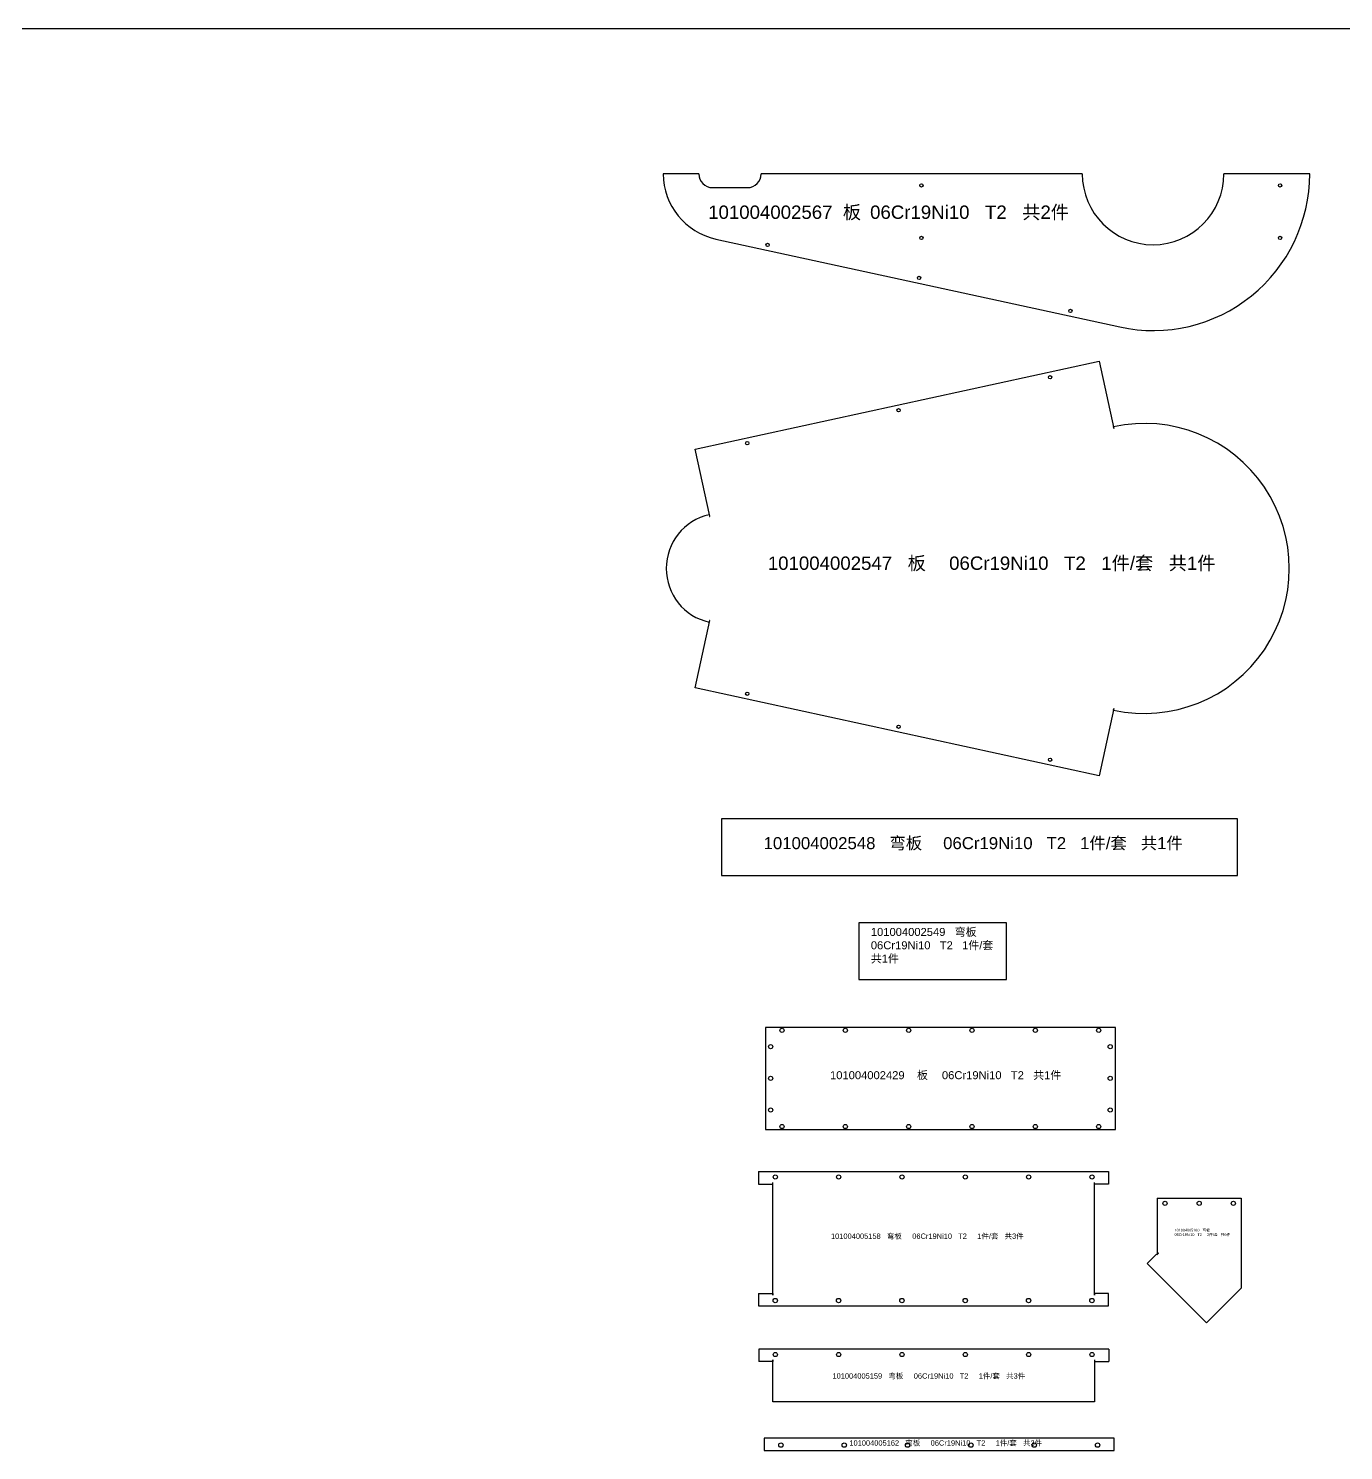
# Model space of a CAD drawing. Extents: x -57734 to 163356, y 2186 to 37537.
# Drawn here: x -15806 to -12649, y 21823 to 25236 of the extents above; entities that cross this region are included whole.
import ezdxf

# ---------------------------------------------------------------- set-up
doc = ezdxf.new("R2010")
doc.units = 0
doc.layers.get('0').update_dxf_attribs({"linetype": 'CONTINUOUS'})
doc.styles.get("Standard").update_dxf_attribs({"font": 'arial.ttf'})

# ---------------------------------------------------------------- blocks, each defined once
blk = doc.blocks.new('101004002567___板')
at = {"color": 7, "linetype": 'CONTINUOUS'}
for p, q in [((-2519, 2465.9), (-2604, 2465.9)), ((-1598.6, 2465.9), (-2369, 2465.9)), ((-1052.6, 2465.9), (-1258.6, 2465.9)), ((-2486, 2432.9), (-2402, 2432.9)), ((-2478, 2309.6), (-1508.5, 2098.5))]:
    blk.add_line(p, q, dxfattribs=at)
for centre in [(-1984.6, 2438.4), (-1123.6, 2438.4), (-2353.7, 2295.3), (-1984.6, 2312.4), (-1123.6, 2312.4), (-1990.2, 2216.2), (-1626.8, 2137)]:
    blk.add_circle(centre, 4, dxfattribs=at)
for centre, radius, start, end in [((-2444, 2465.9), 160, 180, 257.718), ((-2486, 2465.9), 33, 180, 270), ((-2402, 2465.9), 33, 270, 0), ((-1428.6, 2465.9), 170, 180, 0), ((-1428.6, 2465.9), 376, 257.718, 0)]:
    blk.add_arc(centre, radius, start, end, dxfattribs=at)
at = {"color": 3, "insert": (-2496.3, 2390), "char_height": 32, "width": 880.32, "attachment_point": 1}
blk.add_mtext('101004002567  {\\fSimSun|b0|i0|c134|p2;板 }06Cr19Ni10   T2   {\\fSimSun|b0|i0|c134|p2;共}2{\\fSimSun|b0|i0|c134|p2;件}', dxfattribs=at)
blk = doc.blocks.new('101004002547___板')
at = {"color": 7, "linetype": 'CONTINUOUS'}
for p, q in [((-28790.5, 2030.6), (-27821, 2241.7)), ((-27821, 2241.7), (-27785.9, 2080.5)), ((-27785.5, 2080.6), (-27786.4, 2084.4)), ((-28755.4, 1869.5), (-28790.5, 2030.6)), ((-28756.6, 1873.2), (-28755.8, 1869.4)), ((-28790.5, 1458), (-28755.4, 1619.1)), ((-28755.8, 1619.2), (-28756.6, 1615.4)), ((-27821, 1246.9), (-28790.5, 1458)), ((-27785.9, 1408.1), (-27821, 1246.9)), ((-27786.4, 1404.2), (-27785.5, 1408))]:
    blk.add_line(p, q, dxfattribs=at)
for centre in [(-27938.7, 2203.3), (-28302.2, 2124.1), (-28665.7, 2045), (-28665.7, 1443.6), (-28302.2, 1364.5), (-27938.7, 1285.3)]:
    blk.add_circle(centre, 4, dxfattribs=at)
for centre, radius, start, end in [((-27712.7, 1744.3), 348, 257.7838, 102.2162), ((-27785.7, 2080.6), 0.2, 192.282, 12.282), ((-28728.1, 1744.3), 132, 102.4557, 257.5443), ((-28755.6, 1869.4), 0.2, 192.282, 12.282), ((-28755.6, 1619.2), 0.2, 347.718, 167.718), ((-27785.7, 1408), 0.2, 347.718, 167.718)]:
    blk.add_arc(centre, radius, start, end, dxfattribs=at)
at = {"color": 3, "insert": (-28616.2, 1773), "char_height": 32, "width": 1124.956, "attachment_point": 1}
blk.add_mtext('101004002547   {\\fSimSun|b0|i0|c134|p2;板  } 06Cr19Ni10   T2   1{\\fSimSun|b0|i0|c134|p2;件}/{\\fSimSun|b0|i0|c134|p2;套}   {\\fSimSun|b0|i0|c134|p2;共}1{\\fSimSun|b0|i0|c134|p2;件}', dxfattribs=at)
blk = doc.blocks.new('101004002549___弯板')
at = {"color": 7, "linetype": 'CONTINUOUS'}
for p, q in [((-28352, 830.2), (-28352, 694.2)), ((-27997.3, 830.2), (-28352, 830.2)), ((-27997.3, 694.2), (-27997.3, 830.2)), ((-28352, 694.2), (-27997.3, 694.2))]:
    blk.add_line(p, q, dxfattribs=at)
at = {"color": 3, "insert": (-28322.9, 817.6), "char_height": 19.2, "width": 313.573, "attachment_point": 1}
blk.add_mtext('101004002549   {\\fSimSun|b0|i0|c134|p2;弯板  } 06Cr19Ni10   T2   1{\\fSimSun|b0|i0|c134|p2;件}/{\\fSimSun|b0|i0|c134|p2;套}   {\\fSimSun|b0|i0|c134|p2;共}1{\\fSimSun|b0|i0|c134|p2;件}', dxfattribs=at)
blk = doc.blocks.new('101004002548___弯板')
at = {"color": 7, "linetype": 'CONTINUOUS'}
for p, q in [((-27443.3, 1079.3), (-28681.3, 1079.3)), ((-28681.3, 1079.3), (-28681.3, 943.3)), ((-27443.3, 943.3), (-27443.3, 1079.3)), ((-28681.3, 943.3), (-27443.3, 943.3))]:
    blk.add_line(p, q, dxfattribs=at)
at = {"color": 3, "insert": (-28580.3, 1035.5), "char_height": 28.8, "width": 1018.512, "attachment_point": 1}
blk.add_mtext('101004002548   {\\fSimSun|b0|i0|c134|p2;弯板  } 06Cr19Ni10   T2   1{\\fSimSun|b0|i0|c134|p2;件}/{\\fSimSun|b0|i0|c134|p2;套}   {\\fSimSun|b0|i0|c134|p2;共}1{\\fSimSun|b0|i0|c134|p2;件}', dxfattribs=at)
blk = doc.blocks.new('101004002429____板')
at = {"color": 7, "linetype": 'CONTINUOUS'}
for p, q in [((-31169.3, 2164), (-32009.3, 2164)), ((-32009.3, 2164), (-32009.3, 1919)), ((-31169.3, 1919), (-31169.3, 2164)), ((-32009.3, 1919), (-31169.3, 1919))]:
    blk.add_line(p, q, dxfattribs=at)
for centre in [(-31969.3, 2157), (-31817.3, 2157), (-31665.3, 2157), (-31513.3, 2157), (-31361.3, 2157), (-31209.3, 2157), (-31996.8, 2117.5), (-31181.8, 2117.5), (-31996.8, 2041.5), (-31181.8, 2041.5), (-31996.8, 1965.5), (-31181.8, 1965.5), (-31969.3, 1926), (-31817.3, 1926), (-31665.3, 1926), (-31513.3, 1926), (-31361.3, 1926), (-31209.3, 1926)]:
    blk.add_circle(centre, 5, dxfattribs=at)
at = {"color": 2, "insert": (-31854.2, 2058.8), "char_height": 19.2, "width": 579.364, "attachment_point": 1}
blk.add_mtext('101004002429    {\\fSimSun|b0|i0|c134|p2;板  } 06Cr19Ni10   T2   {\\fSimSun|b0|i0|c134|p2;共}1{\\fSimSun|b0|i0|c134|p2;件}', dxfattribs=at)
blk = doc.blocks.new('101004005158___弯板')
at = {"color": 7, "linetype": 'CONTINUOUS'}
for p, q in [((-33140.8, 1527.9), (-32300.8, 1527.9)), ((-33140.8, 1527.9), (-33140.8, 1497.9)), ((-33107, 1501.9), (-33106.8, 1501.9)), ((-33107, 1497.9), (-33107, 1501.9)), ((-33106.8, 1231.4), (-33106.8, 1501.9)), ((-32334.6, 1501.9), (-32334.8, 1501.9)), ((-32334.8, 1231.4), (-32334.8, 1501.9)), ((-32334.6, 1497.9), (-32334.6, 1501.9)), ((-32300.8, 1527.9), (-32300.8, 1497.9)), ((-33140.8, 1497.9), (-33107, 1497.9)), ((-32300.8, 1497.9), (-32334.6, 1497.9)), ((-33140.8, 1235.4), (-33140.8, 1205.4)), ((-33140.8, 1235.4), (-33107, 1235.4)), ((-33107, 1235.4), (-33107, 1231.4)), ((-33107, 1231.4), (-33106.8, 1231.4)), ((-32334.6, 1231.4), (-32334.8, 1231.4)), ((-32334.6, 1235.4), (-32334.6, 1231.4)), ((-32300.8, 1235.4), (-32334.6, 1235.4)), ((-32300.8, 1205.4), (-32300.8, 1235.4)), ((-33140.8, 1205.4), (-32300.8, 1205.4))]:
    blk.add_line(p, q, dxfattribs=at)
for centre, radius in [((-33100.8, 1514.9), 5), ((-32948.8, 1514.9), 5), ((-32796.8, 1514.9), 5), ((-32644.8, 1514.9), 5), ((-32492.8, 1514.9), 5), ((-32340.8, 1514.9), 5), ((-33100.8, 1218.4), 5.25), ((-32948.8, 1218.4), 5.25), ((-32796.8, 1218.4), 5.25), ((-32644.8, 1218.4), 5.25), ((-32492.8, 1218.4), 5.25), ((-32340.8, 1218.4), 5.25)]:
    blk.add_circle(centre, radius, dxfattribs=at)
at = {"color": 2, "insert": (-32967.2, 1379.2), "char_height": 12.8, "width": 470.916, "attachment_point": 1}
blk.add_mtext('101004005158   {\\fSimSun|b0|i0|c134|p2;弯板  } 06Cr19Ni10   T2     1{\\fSimSun|b0|i0|c134|p2;件}/{\\fSimSun|b0|i0|c134|p2;套}   {\\fSimSun|b0|i0|c134|p2;共}3{\\fSimSun|b0|i0|c134|p2;件}', dxfattribs=at)
blk = doc.blocks.new('101004005159___弯板')
at = {"color": 7}
blk.add_line((-32300.6, 1101.8), (-33140.6, 1101.8), dxfattribs=at)
at = {"color": 7, "linetype": 'CONTINUOUS'}
for p, q in [((-33140.6, 1101.8), (-33140.6, 1071.8)), ((-32300.6, 1101.8), (-32300.6, 1071.8)), ((-33106.8, 1071.8), (-33140.6, 1071.8)), ((-33106.8, 1075.8), (-33106.6, 1075.8)), ((-33106.8, 1075.8), (-33106.8, 1071.8)), ((-33106.6, 975.5), (-33106.6, 1075.8)), ((-32334.4, 1075.8), (-32334.6, 1075.8)), ((-32334.6, 1075.8), (-32334.6, 975.5)), ((-32334.4, 1075.8), (-32334.4, 1071.8)), ((-32334.4, 1071.8), (-32300.6, 1071.8)), ((-32334.6, 975.5), (-33106.6, 975.5))]:
    blk.add_line(p, q, dxfattribs=at)
for centre in [(-33100.6, 1088.8), (-32948.6, 1088.8), (-32796.6, 1088.8), (-32644.6, 1088.8), (-32492.6, 1088.8), (-32340.6, 1088.8)]:
    blk.add_circle(centre, 5, dxfattribs=at)
at = {"color": 2, "insert": (-32963.6, 1043.8), "char_height": 12.8, "width": 497.891, "attachment_point": 1}
blk.add_mtext('101004005159   {\\fSimSun|b0|i0|c134|p2;弯板  } 06Cr19Ni10   T2     1{\\fSimSun|b0|i0|c134|p2;件}/{\\fSimSun|b0|i0|c134|p2;套}   {\\fSimSun|b0|i0|c134|p2;共}3{\\fSimSun|b0|i0|c134|p2;件}', dxfattribs=at)
blk = doc.blocks.new('101004005160___弯板')
at = {"color": 7, "linetype": 'CONTINUOUS'}
for p, q in [((-31974.6, 1541), (-31772.6, 1541)), ((-31974.6, 1541), (-31974.6, 1408.9)), ((-31772.6, 1541), (-31772.6, 1325)), ((-31998.8, 1384.4), (-31976.2, 1407)), ((-31976.2, 1407), (-31974.8, 1405.6)), ((-31974.8, 1405.6), (-31971.5, 1408.9)), ((-31973.3, 1407.6), (-31974.6, 1408.9)), ((-31971.8, 1409.2), (-31973.3, 1407.6)), ((-31998.8, 1384.4), (-31856, 1241.6)), ((-31772.6, 1325), (-31856, 1241.6))]:
    blk.add_line(p, q, dxfattribs=at)
for centre in [(-31955.6, 1528.5), (-31873.6, 1528.5), (-31791.6, 1528.5)]:
    blk.add_circle(centre, 5, dxfattribs=at)
blk.add_arc((-31971.6, 1409.1), 0.2, 315, 135, dxfattribs=at)
at = {"color": 2, "insert": (-31932.8, 1467.4), "char_height": 6.4, "width": 138.873, "attachment_point": 1}
blk.add_mtext('101004005160   {\\fSimSun|b0|i0|c134|p2;弯板  } 06Cr19Ni10   T2     2{\\fSimSun|b0|i0|c134|p2;件}/{\\fSimSun|b0|i0|c134|p2;套}   {\\fSimSun|b0|i0|c134|p2;共}6{\\fSimSun|b0|i0|c134|p2;件}', dxfattribs=at)
blk = doc.blocks.new('101004005162___弯板')
at = {"color": 7, "linetype": 'CONTINUOUS'}
for p, q in [((-32320.6, 857.2), (-33160.6, 857.2)), ((-33160.6, 857.2), (-33160.6, 827.2)), ((-32320.6, 827.2), (-32320.6, 857.2)), ((-33160.6, 827.2), (-32320.6, 827.2))]:
    blk.add_line(p, q, dxfattribs=at)
for centre in [(-33120.6, 840.2), (-32968.6, 840.2), (-32816.6, 840.2), (-32664.6, 840.2), (-32512.6, 840.2), (-32360.6, 840.2)]:
    blk.add_circle(centre, 5.25, dxfattribs=at)
at = {"color": 2, "insert": (-32956.2, 851.8), "char_height": 12.8, "width": 477.698, "attachment_point": 1}
blk.add_mtext('101004005162   {\\fSimSun|b0|i0|c134|p2;弯板  } 06Cr19Ni10   T2     1{\\fSimSun|b0|i0|c134|p2;件}/{\\fSimSun|b0|i0|c134|p2;套}   {\\fSimSun|b0|i0|c134|p2;共}3{\\fSimSun|b0|i0|c134|p2;件}', dxfattribs=at)

msp = doc.modelspace()

# ---------------------------------------------------------------- linework, layer by layer
at = {"color": 1}
msp.add_line((-57734.46381, 25235.63765), (163355.72875, 25235.63765), dxfattribs=at)

# ---------------------------------------------------------------- block references
msp.add_blockref('101004002567___板', (-11677.86913, 22420.67298), dxfattribs=at)
at = {"color": 4}
for name, p in [('101004002547___板', (14585.14957, 22195.40328)), ('101004002548___弯板', (14539.10486, 22259.41752)), ('101004002549___弯板', (14539.10486, 22259.41752)), ('101004002429____板', (17972.46389, 20674.45841)), ('101004005158___弯板', (19087.71459, 20964.5045)), ('101004005160___弯板', (18877.88976, 20887.55675)), ('101004005159___弯板', (19087.71459, 20964.5045)), ('101004005162___弯板', (19120.89478, 20995.65808))]:
    msp.add_blockref(name, p, dxfattribs=at)

doc.saveas('drawing.dxf')
